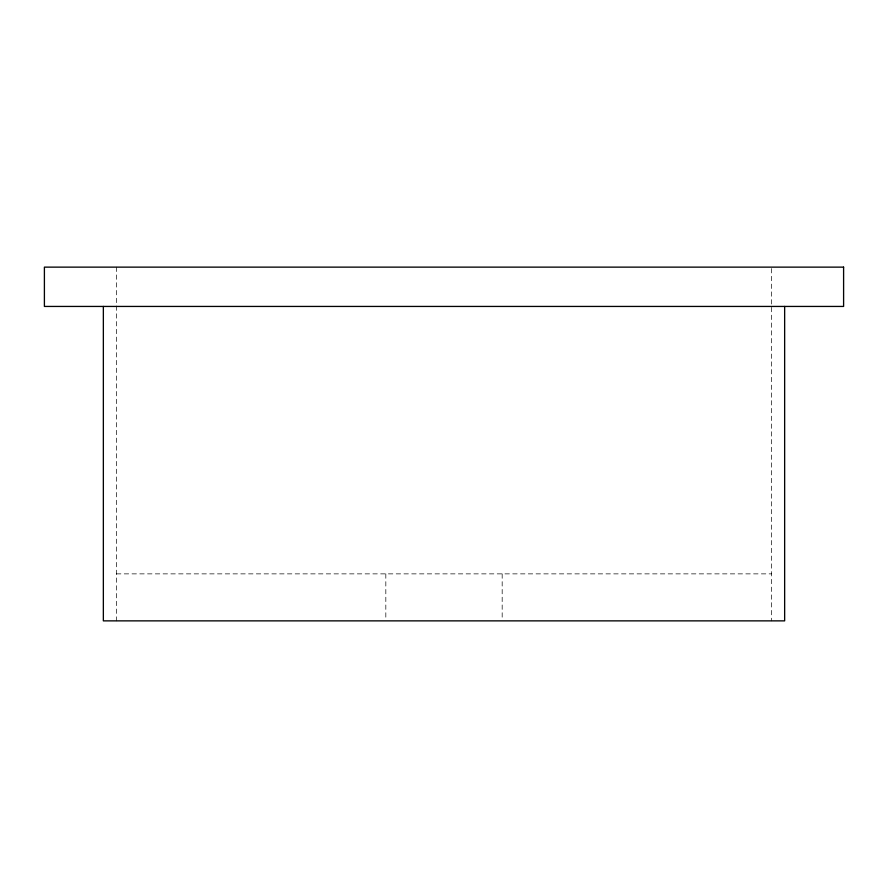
<?xml version="1.0" encoding="UTF-8"?>
<svg xmlns="http://www.w3.org/2000/svg" width="888" height="888" viewBox="0 0 888 888"><rect width="100%" height="100%" fill="white"/><g stroke="black" fill="none" stroke-linecap="round" stroke-linejoin="round"><path stroke-width="0.67" stroke-dasharray="4.44 3.33" d="M116.461 573.87L771.539 573.87M771.539 268.52L771.539 620.867M502.175 573.87L502.175 619.491M385.825 573.87L385.825 619.491M116.461 267.133L116.461 304.584M116.461 305.971L116.461 620.867"/><path stroke-width="1.33" d="M784.648 306.438L784.648 620.867L103.352 620.867L103.352 306.438M843.6 267.133L44.4 267.133L44.4 306.438L843.6 306.438L843.6 267.133"/></g></svg>
